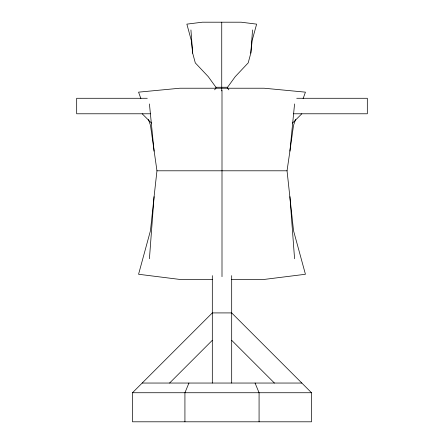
<?xml version="1.0" encoding="UTF-8"?>
<svg xmlns="http://www.w3.org/2000/svg" width="444" height="444" viewBox="0 0 444 444"><rect width="100%" height="100%" fill="white"/><g stroke="black" fill="none" stroke-linecap="round" stroke-linejoin="round"><path stroke-width="0.67" d="M149.428 258.747L154.085 196.664L156.96 170.796L150.466 125.275L148.363 119.43M228.871 89.832L227.556 88.223L227.556 87.257L235.22 76.662L248.19 62.893L250.805 53.202L252.553 29.953M231.363 279.437L264.136 279.437L305.433 274.264L293.534 230.686L287.04 170.796L289.915 151.132L294.572 103.952M154.085 196.664L150.466 230.686L138.567 274.264L179.864 279.437L212.637 279.437M250.805 53.202L252.164 40.46L256.621 24.137L241.153 22.2L202.331 22.2L186.863 24.137L191.32 40.46L192.679 53.202L195.293 62.893L208.264 76.662L215.928 87.257L215.928 88.223L214.613 89.832M289.915 151.132L293.534 125.275L295.637 119.43M303.102 98.651L305.433 92.158L264.136 88.223L179.864 88.223L138.567 92.158L140.898 98.651M188.939 383.044L184.926 392.735L184.926 421.8M292.502 123.099L301.82 113.781M132.49 392.735L212.31 312.915L231.69 312.915L311.51 392.735L311.51 421.8L132.49 421.8L132.49 392.735L311.51 392.735M169.58 383.044L212.31 340.32M215.928 87.257L227.556 87.257M147.264 98.279L76.679 98.279L76.679 113.781L150.399 113.781M296.736 98.279L367.321 98.279L367.321 113.781L293.601 113.781M156.96 170.796L287.04 170.796M142.18 383.044L301.82 383.044M142.18 113.781L151.498 123.099M231.69 340.32L274.42 383.044M255.061 383.044L259.074 392.735L259.074 421.8M149.428 103.952L154.085 151.132M289.915 196.664L294.572 258.747M190.931 29.953L192.679 53.202M231.69 275.652L231.69 383.044M222 90.193L222 276.679M221.739 22.2L221.739 90.903M212.31 275.652L212.31 383.044"/></g></svg>
